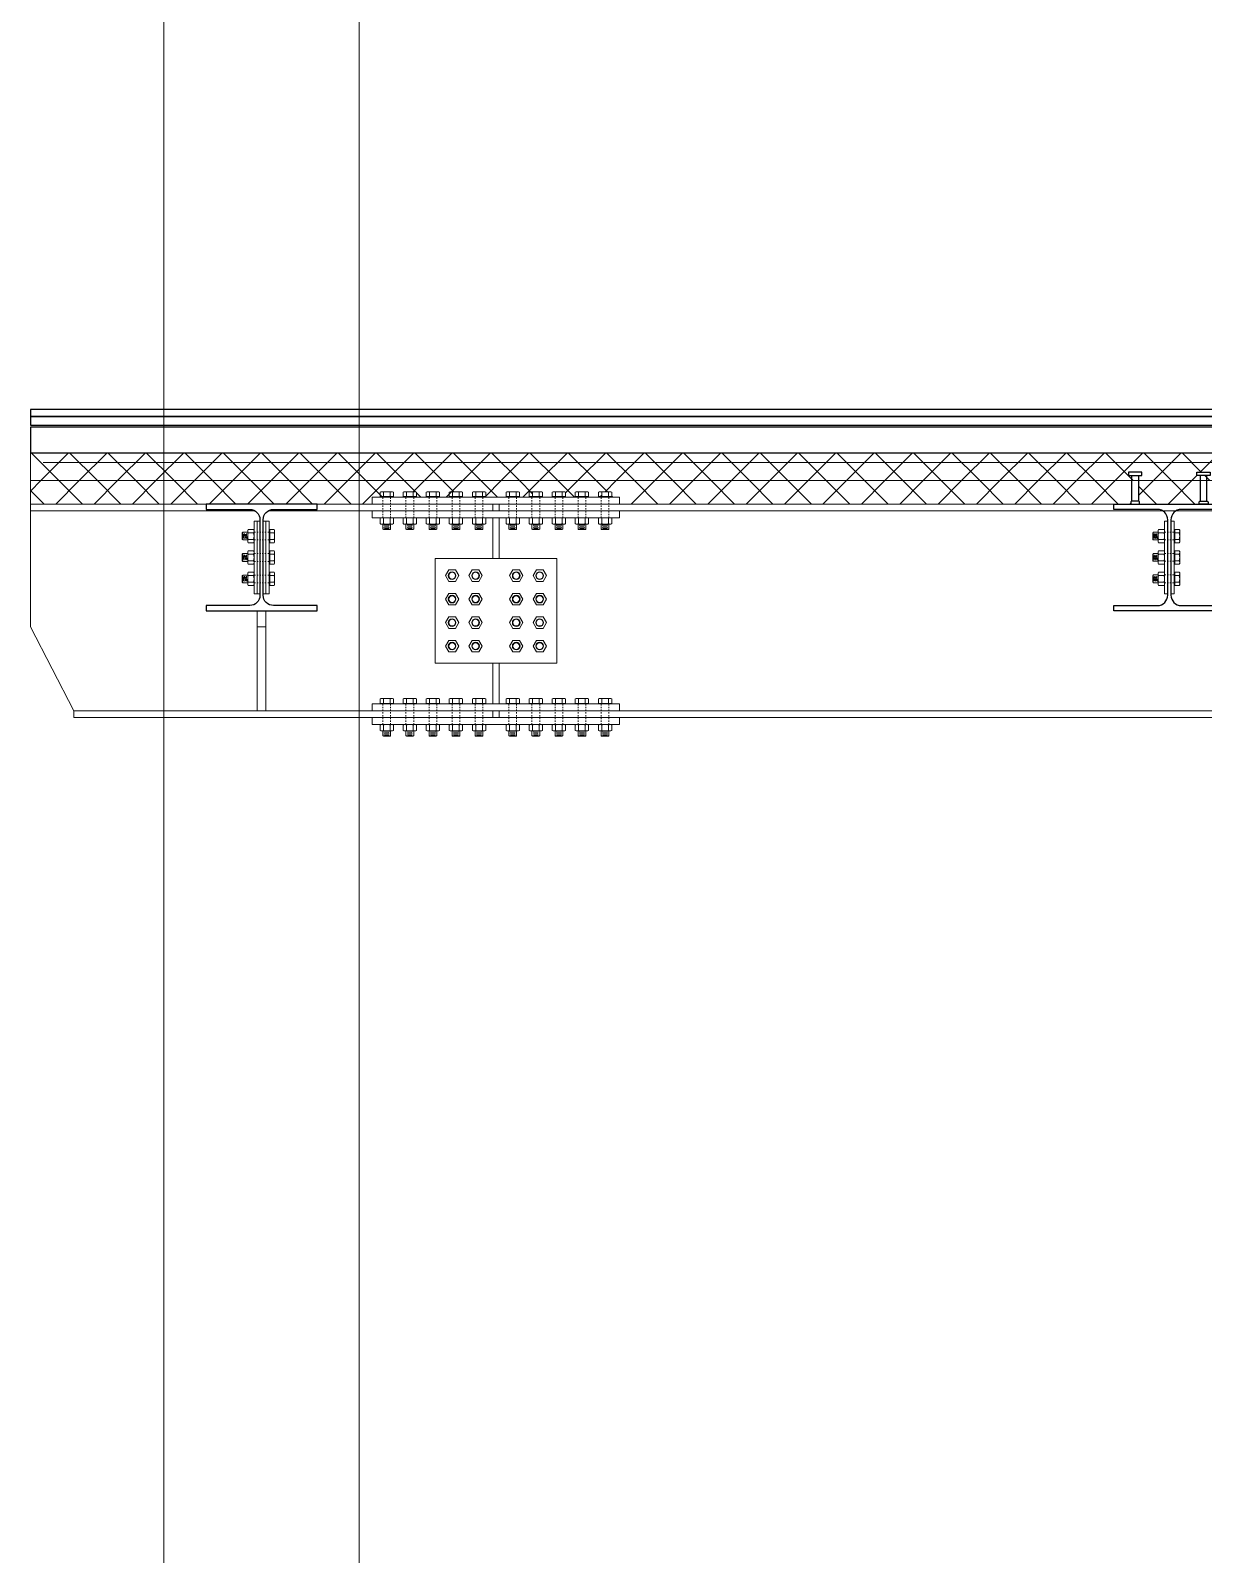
# Model space of a CAD drawing. Header units: millimetres. Extents: x -6949 to 305728, y -55091 to 76684.
# Drawn here: x 190584 to 193330, y 64081 to 67649 of the extents above; entities that cross this region are included whole.
import ezdxf

# ---------------------------------------------------------------- set-up
doc = ezdxf.new("R2010")
doc.units = ezdxf.units.MM
doc.linetypes.add('Tratto', pattern=[6.35, 3.175, -3.175])
for name, color, linetype, lineweight in [('armatura', 1, 'Continuous', 15), ('bulloni', 5, 'Continuous', 18), ('piastra', 30, 'Continuous', 18), ('S-BEAM', 5, 'Continuous', 18), ('S-COLS', 7, 'Continuous', 18), ('SEZIONI acciaio - Steel sections', 220, 'Continuous', 25), ('solaio2', 7, 'Continuous', 9)]:
    doc.layers.add(name, color=color, linetype=linetype, lineweight=lineweight)
doc.layers.add('PIOLO', color=4, linetype='Continuous')
pattern_1 = [(45, (142270.63, 98451.78), (-44.90128, 44.90128), []), (135, (142270.63, 98451.78), (-44.90128, -44.90128), [])]

# ---------------------------------------------------------------- blocks, each defined once
blk = doc.blocks.new('*U469')
at = {"layer": 'bulloni'}
blk.add_lwpolyline([(-15.6, 0), (-7.8, -13.5), (7.8, -13.5), (15.6, 0), (7.8, 13.5), (-7.8, 13.5)], close=True, dxfattribs=at)
for radius in [9, 7.88]:
    blk.add_circle((0, 0), radius, dxfattribs=at)
blk = doc.blocks.new('*U470')
at = {"color": 0, "linetype": 'ByBlock', "lineweight": -2, "transparency": 16777216}
for p in [(0, 0), (55, 0), (0, -55), (55, -55), (0, -110), (55, -110), (0, -165), (55, -165)]:
    blk.add_blockref('*U469', p, dxfattribs=at)
blk = doc.blocks.new('*U471')
at = {"layer": 'bulloni'}
blk.add_lwpolyline([(-15.6, 0), (-7.8, -13.5), (7.8, -13.5), (15.6, 0), (7.8, 13.5), (-7.8, 13.5)], close=True, dxfattribs=at)
for radius in [9, 7.88]:
    blk.add_circle((0, 0), radius, dxfattribs=at)
blk = doc.blocks.new('*U472')
at = {"color": 0, "linetype": 'ByBlock', "lineweight": -2, "transparency": 16777216}
for p in [(0, 0), (55, 0), (0, -55), (55, -55), (0, -110), (55, -110), (0, -165), (55, -165)]:
    blk.add_blockref('*U471', p, dxfattribs=at)
blk = doc.blocks.new('*U473')
at = {"layer": 'bulloni'}
for p, q in [((-13.7, 44.3), (-15.6, 43.1)), ((-15.6, 43.1), (-15.6, 32.8)), ((13.7, 44.3), (-13.7, 44.3)), ((-7.8, 32.8), (-7.8, 43.1)), ((7.8, 43.1), (7.8, 32.8)), ((13.7, 44.3), (15.6, 43.1)), ((15.6, 43.1), (15.6, 32.8)), ((15.6, 32.8), (-15.6, 32.8)), ((-12.5, 32.8), (-12.5, 32.3)), ((12.5, 32.3), (-12.5, 32.3)), ((12.5, 32.8), (12.5, 32.3)), ((-13.7, -16.7), (-15.6, -17.9)), ((-15.6, -17.9), (-15.6, -30.4)), ((-13.7, -31.7), (-15.6, -30.4)), ((13.7, -16.7), (-13.7, -16.7)), ((13.7, -31.7), (-13.7, -31.7)), ((-9, -43.3), (-9, -31.7)), ((-7.8, -30.4), (-7.8, -17.9)), ((-6.5, -34.4), (6.5, -33.7)), ((7.8, -17.9), (7.8, -30.4)), ((9, -43.3), (9, -31.7)), ((13.7, -16.7), (15.6, -17.9)), ((13.7, -31.7), (15.6, -30.4)), ((15.6, -17.9), (15.6, -30.4)), ((-8, -44.3), (-9, -43.3)), ((9, -43.3), (-9, -43.3)), ((8, -44.3), (-8, -44.3)), ((-6.5, -39.4), (6.5, -38.7)), ((-5, -36.8), (5, -36.3)), ((-5, -41.8), (5, -41.3)), ((9, -43.3), (8, -44.3))]:
    blk.add_line(p, q, dxfattribs=at)
at = {"layer": 'bulloni', "linetype": 'Tratto'}
for points in [[(-9, -16.7), (-9, 31.3)], [(9, -16.7), (9, 31.3)]]:
    blk.add_lwpolyline(points, dxfattribs=at)
at = {"layer": 'bulloni'}
for centre, radius, start, end in [((-11.7, 37.6), 6.67, 54.2621, 125.7379), ((0, 19.5), 24.8, 71.6858, 108.3142), ((11.7, 37.6), 6.67, 54.2621, 125.7379), ((-10, 31.3), 1, 0, 90), ((10, 31.3), 1, 90, 180), ((-11.7, -23.4), 6.67, 54.2621, 125.7379), ((-11.7, -25), 6.67, 234.2621, 305.7379), ((0, -41.5), 24.8, 71.6858, 108.3142), ((0, -6.9), 24.8, 251.6858, 288.3142), ((11.7, -23.4), 6.67, 54.2621, 125.7379), ((11.7, -25), 6.67, 234.2621, 305.7379)]:
    blk.add_arc(centre, radius, start, end, dxfattribs=at)
blk = doc.blocks.new('*U474')
at = {"color": 0, "linetype": 'ByBlock', "lineweight": -2, "transparency": 16777216}
for p in [(0, 0), (54, 0), (108, 0), (162, 0), (216, 0)]:
    blk.add_blockref('*U473', p, dxfattribs=at)
blk = doc.blocks.new('*U475')
at = {"layer": 'bulloni'}
for p, q in [((-13.7, 44.3), (-15.6, 43.1)), ((-15.6, 43.1), (-15.6, 32.8)), ((13.7, 44.3), (-13.7, 44.3)), ((-7.8, 32.8), (-7.8, 43.1)), ((7.8, 43.1), (7.8, 32.8)), ((13.7, 44.3), (15.6, 43.1)), ((15.6, 43.1), (15.6, 32.8)), ((15.6, 32.8), (-15.6, 32.8)), ((-12.5, 32.8), (-12.5, 32.3)), ((12.5, 32.3), (-12.5, 32.3)), ((12.5, 32.8), (12.5, 32.3)), ((-13.7, -16.7), (-15.6, -17.9)), ((-15.6, -17.9), (-15.6, -30.4)), ((-13.7, -31.7), (-15.6, -30.4)), ((13.7, -16.7), (-13.7, -16.7)), ((13.7, -31.7), (-13.7, -31.7)), ((-9, -43.3), (-9, -31.7)), ((-7.8, -30.4), (-7.8, -17.9)), ((-6.5, -34.4), (6.5, -33.7)), ((7.8, -17.9), (7.8, -30.4)), ((9, -43.3), (9, -31.7)), ((13.7, -16.7), (15.6, -17.9)), ((13.7, -31.7), (15.6, -30.4)), ((15.6, -17.9), (15.6, -30.4)), ((-8, -44.3), (-9, -43.3)), ((9, -43.3), (-9, -43.3)), ((8, -44.3), (-8, -44.3)), ((-6.5, -39.4), (6.5, -38.7)), ((-5, -36.8), (5, -36.3)), ((-5, -41.8), (5, -41.3)), ((9, -43.3), (8, -44.3))]:
    blk.add_line(p, q, dxfattribs=at)
at = {"layer": 'bulloni', "linetype": 'Tratto'}
for points in [[(-9, -16.7), (-9, 31.3)], [(9, -16.7), (9, 31.3)]]:
    blk.add_lwpolyline(points, dxfattribs=at)
at = {"layer": 'bulloni'}
for centre, radius, start, end in [((-11.7, 37.6), 6.67, 54.2621, 125.7379), ((0, 19.5), 24.8, 71.6858, 108.3142), ((11.7, 37.6), 6.67, 54.2621, 125.7379), ((-10, 31.3), 1, 0, 90), ((10, 31.3), 1, 90, 180), ((-11.7, -23.4), 6.67, 54.2621, 125.7379), ((-11.7, -25), 6.67, 234.2621, 305.7379), ((0, -41.5), 24.8, 71.6858, 108.3142), ((0, -6.9), 24.8, 251.6858, 288.3142), ((11.7, -23.4), 6.67, 54.2621, 125.7379), ((11.7, -25), 6.67, 234.2621, 305.7379)]:
    blk.add_arc(centre, radius, start, end, dxfattribs=at)
blk = doc.blocks.new('*U489')
at = {"color": 0, "linetype": 'ByBlock', "lineweight": -2, "transparency": 16777216}
for p in [(0, 0), (54, 0), (108, 0), (162, 0), (216, 0)]:
    blk.add_blockref('*U475', p, dxfattribs=at)
blk = doc.blocks.new('*U491')
at = {"layer": 'bulloni'}
for p, q in [((-13.7, 44.3), (-15.6, 43.1)), ((-15.6, 43.1), (-15.6, 32.8)), ((13.7, 44.3), (-13.7, 44.3)), ((-7.8, 32.8), (-7.8, 43.1)), ((7.8, 43.1), (7.8, 32.8)), ((13.7, 44.3), (15.6, 43.1)), ((15.6, 43.1), (15.6, 32.8)), ((15.6, 32.8), (-15.6, 32.8)), ((-12.5, 32.8), (-12.5, 32.3)), ((12.5, 32.3), (-12.5, 32.3)), ((12.5, 32.8), (12.5, 32.3)), ((-13.7, -16.7), (-15.6, -17.9)), ((-15.6, -17.9), (-15.6, -30.4)), ((-13.7, -31.7), (-15.6, -30.4)), ((13.7, -16.7), (-13.7, -16.7)), ((13.7, -31.7), (-13.7, -31.7)), ((-9, -43.3), (-9, -31.7)), ((-7.8, -30.4), (-7.8, -17.9)), ((-6.5, -34.4), (6.5, -33.7)), ((7.8, -17.9), (7.8, -30.4)), ((9, -43.3), (9, -31.7)), ((13.7, -16.7), (15.6, -17.9)), ((13.7, -31.7), (15.6, -30.4)), ((15.6, -17.9), (15.6, -30.4)), ((-8, -44.3), (-9, -43.3)), ((9, -43.3), (-9, -43.3)), ((8, -44.3), (-8, -44.3)), ((-6.5, -39.4), (6.5, -38.7)), ((-5, -36.8), (5, -36.3)), ((-5, -41.8), (5, -41.3)), ((9, -43.3), (8, -44.3))]:
    blk.add_line(p, q, dxfattribs=at)
at = {"layer": 'bulloni', "linetype": 'Tratto'}
for points in [[(-9, -16.7), (-9, 31.3)], [(9, -16.7), (9, 31.3)]]:
    blk.add_lwpolyline(points, dxfattribs=at)
at = {"layer": 'bulloni'}
for centre, radius, start, end in [((-11.7, 37.6), 6.67, 54.2621, 125.7379), ((0, 19.5), 24.8, 71.6858, 108.3142), ((11.7, 37.6), 6.67, 54.2621, 125.7379), ((-10, 31.3), 1, 0, 90), ((10, 31.3), 1, 90, 180), ((-11.7, -23.4), 6.67, 54.2621, 125.7379), ((-11.7, -25), 6.67, 234.2621, 305.7379), ((0, -41.5), 24.8, 71.6858, 108.3142), ((0, -6.9), 24.8, 251.6858, 288.3142), ((11.7, -23.4), 6.67, 54.2621, 125.7379), ((11.7, -25), 6.67, 234.2621, 305.7379)]:
    blk.add_arc(centre, radius, start, end, dxfattribs=at)
blk = doc.blocks.new('*U488')
at = {"color": 0, "linetype": 'ByBlock', "lineweight": -2, "transparency": 16777216}
for p in [(0, 0), (54, 0), (108, 0), (162, 0), (216, 0)]:
    blk.add_blockref('*U491', p, dxfattribs=at)
blk = doc.blocks.new('*U492')
at = {"layer": 'bulloni'}
for p, q in [((-13.7, 44.3), (-15.6, 43.1)), ((-15.6, 43.1), (-15.6, 32.8)), ((13.7, 44.3), (-13.7, 44.3)), ((-7.8, 32.8), (-7.8, 43.1)), ((7.8, 43.1), (7.8, 32.8)), ((13.7, 44.3), (15.6, 43.1)), ((15.6, 43.1), (15.6, 32.8)), ((15.6, 32.8), (-15.6, 32.8)), ((-12.5, 32.8), (-12.5, 32.3)), ((12.5, 32.3), (-12.5, 32.3)), ((12.5, 32.8), (12.5, 32.3)), ((-13.7, -16.7), (-15.6, -17.9)), ((-15.6, -17.9), (-15.6, -30.4)), ((-13.7, -31.7), (-15.6, -30.4)), ((13.7, -16.7), (-13.7, -16.7)), ((13.7, -31.7), (-13.7, -31.7)), ((-9, -43.3), (-9, -31.7)), ((-7.8, -30.4), (-7.8, -17.9)), ((-6.5, -34.4), (6.5, -33.7)), ((7.8, -17.9), (7.8, -30.4)), ((9, -43.3), (9, -31.7)), ((13.7, -16.7), (15.6, -17.9)), ((13.7, -31.7), (15.6, -30.4)), ((15.6, -17.9), (15.6, -30.4)), ((-8, -44.3), (-9, -43.3)), ((9, -43.3), (-9, -43.3)), ((8, -44.3), (-8, -44.3)), ((-6.5, -39.4), (6.5, -38.7)), ((-5, -36.8), (5, -36.3)), ((-5, -41.8), (5, -41.3)), ((9, -43.3), (8, -44.3))]:
    blk.add_line(p, q, dxfattribs=at)
at = {"layer": 'bulloni', "linetype": 'Tratto'}
for points in [[(-9, -16.7), (-9, 31.3)], [(9, -16.7), (9, 31.3)]]:
    blk.add_lwpolyline(points, dxfattribs=at)
at = {"layer": 'bulloni'}
for centre, radius, start, end in [((-11.7, 37.6), 6.67, 54.2621, 125.7379), ((0, 19.5), 24.8, 71.6858, 108.3142), ((11.7, 37.6), 6.67, 54.2621, 125.7379), ((-10, 31.3), 1, 0, 90), ((10, 31.3), 1, 90, 180), ((-11.7, -23.4), 6.67, 54.2621, 125.7379), ((-11.7, -25), 6.67, 234.2621, 305.7379), ((0, -41.5), 24.8, 71.6858, 108.3142), ((0, -6.9), 24.8, 251.6858, 288.3142), ((11.7, -23.4), 6.67, 54.2621, 125.7379), ((11.7, -25), 6.67, 234.2621, 305.7379)]:
    blk.add_arc(centre, radius, start, end, dxfattribs=at)
blk = doc.blocks.new('*U490')
at = {"color": 0, "linetype": 'ByBlock', "lineweight": -2, "transparency": 16777216}
for p in [(0, 0), (54, 0), (108, 0), (162, 0), (216, 0)]:
    blk.add_blockref('*U492', p, dxfattribs=at)
blk = doc.blocks.new('dbcjd')
at = {"layer": 'bulloni'}
for p, q in [((12712.1, -46901.9), (12713.1, -46900.9)), ((12712.1, -46917.9), (12712.1, -46901.9)), ((12713.1, -46918.9), (12712.1, -46917.9)), ((12713.1, -46900.9), (12724.8, -46900.9)), ((12713.1, -46918.9), (12713.1, -46900.9)), ((12713.1, -46918.9), (12724.8, -46918.9)), ((12714.6, -46904.9), (12715.2, -46914.9)), ((12717, -46903.4), (12717.8, -46916.4)), ((12719.6, -46904.9), (12720.2, -46914.9)), ((12722, -46903.4), (12722.8, -46916.4)), ((12724.8, -46896.2), (12726, -46894.3)), ((12724.8, -46923.6), (12724.8, -46896.2)), ((12738.5, -46894.3), (12726, -46894.3)), ((12726, -46902.1), (12738.5, -46902.1)), ((12738.5, -46917.7), (12726, -46917.7)), ((12739.8, -46896.2), (12738.5, -46894.3)), ((12739.8, -46923.6), (12739.8, -46896.2)), ((12775.8, -46922.4), (12775.8, -46897.4)), ((12776.3, -46897.4), (12775.8, -46897.4)), ((12776.3, -46925.5), (12776.3, -46894.3)), ((12786.5, -46894.3), (12776.3, -46894.3)), ((12776.3, -46902.1), (12786.5, -46902.1)), ((12786.5, -46917.7), (12776.3, -46917.7)), ((12787.8, -46896.2), (12786.5, -46894.3)), ((12787.8, -46923.6), (12787.8, -46896.2)), ((12712.1, -46951.9), (12713.1, -46950.9)), ((12712.1, -46967.9), (12712.1, -46951.9)), ((12713.1, -46950.9), (12724.8, -46950.9)), ((12713.1, -46968.9), (12713.1, -46950.9)), ((12714.6, -46954.9), (12715.2, -46964.9)), ((12717, -46953.4), (12717.8, -46966.4)), ((12719.6, -46954.9), (12720.2, -46964.9)), ((12722, -46953.4), (12722.8, -46966.4)), ((12724.8, -46923.6), (12726, -46925.5)), ((12724.8, -46946.2), (12726, -46944.3)), ((12724.8, -46973.6), (12724.8, -46946.2)), ((12738.5, -46925.5), (12726, -46925.5)), ((12738.5, -46944.3), (12726, -46944.3)), ((12726, -46952.1), (12738.5, -46952.1)), ((12739.8, -46923.6), (12738.5, -46925.5)), ((12739.8, -46946.2), (12738.5, -46944.3)), ((12739.8, -46973.6), (12739.8, -46946.2)), ((12776.3, -46922.4), (12775.8, -46922.4)), ((12775.8, -46972.4), (12775.8, -46947.4)), ((12776.3, -46947.4), (12775.8, -46947.4)), ((12786.5, -46925.5), (12776.3, -46925.5)), ((12776.3, -46975.5), (12776.3, -46944.3)), ((12786.5, -46944.3), (12776.3, -46944.3)), ((12776.3, -46952.1), (12786.5, -46952.1)), ((12787.8, -46923.6), (12786.5, -46925.5)), ((12787.8, -46946.2), (12786.5, -46944.3)), ((12787.8, -46973.6), (12787.8, -46946.2)), ((12713.1, -46968.9), (12712.1, -46967.9)), ((12713.1, -46968.9), (12724.8, -46968.9)), ((12724.8, -46973.6), (12726, -46975.5)), ((12738.5, -46967.7), (12726, -46967.7)), ((12738.5, -46975.5), (12726, -46975.5)), ((12739.8, -46973.6), (12738.5, -46975.5)), ((12776.3, -46972.4), (12775.8, -46972.4)), ((12786.5, -46967.7), (12776.3, -46967.7)), ((12786.5, -46975.5), (12776.3, -46975.5)), ((12787.8, -46973.6), (12786.5, -46975.5)), ((12712.1, -47001.9), (12713.1, -47000.9)), ((12712.1, -47017.9), (12712.1, -47001.9)), ((12713.1, -47018.9), (12712.1, -47017.9)), ((12713.1, -47000.9), (12724.8, -47000.9)), ((12713.1, -47018.9), (12713.1, -47000.9)), ((12713.1, -47018.9), (12724.8, -47018.9)), ((12714.6, -47004.9), (12715.2, -47014.9)), ((12717, -47003.4), (12717.8, -47016.4)), ((12719.6, -47004.9), (12720.2, -47014.9)), ((12722, -47003.4), (12722.8, -47016.4)), ((12724.8, -46996.2), (12726, -46994.3)), ((12724.8, -47023.6), (12724.8, -46996.2)), ((12724.8, -47023.6), (12726, -47025.5)), ((12738.5, -46994.3), (12726, -46994.3)), ((12726, -47002.1), (12738.5, -47002.1)), ((12738.5, -47017.7), (12726, -47017.7)), ((12738.5, -47025.5), (12726, -47025.5)), ((12739.8, -46996.2), (12738.5, -46994.3)), ((12739.8, -47023.6), (12738.5, -47025.5)), ((12739.8, -47023.6), (12739.8, -46996.2)), ((12775.8, -47022.4), (12775.8, -46997.4)), ((12776.3, -46997.4), (12775.8, -46997.4)), ((12776.3, -47022.4), (12775.8, -47022.4)), ((12776.3, -47025.5), (12776.3, -46994.3)), ((12786.5, -46994.3), (12776.3, -46994.3)), ((12776.3, -47002.1), (12786.5, -47002.1)), ((12786.5, -47017.7), (12776.3, -47017.7)), ((12786.5, -47025.5), (12776.3, -47025.5)), ((12787.8, -46996.2), (12786.5, -46994.3)), ((12787.8, -47023.6), (12786.5, -47025.5)), ((12787.8, -47023.6), (12787.8, -46996.2))]:
    blk.add_line(p, q, dxfattribs=at)
at = {"layer": 'bulloni', "linetype": 'Tratto'}
for points in [[(12739.8, -46900.9), (12774.8, -46900.9)], [(12739.8, -46918.9), (12774.8, -46918.9)], [(12739.8, -46950.9), (12774.8, -46950.9)], [(12739.8, -46968.9), (12774.8, -46968.9)], [(12739.8, -47000.9), (12774.8, -47000.9)], [(12739.8, -47018.9), (12774.8, -47018.9)]]:
    blk.add_lwpolyline(points, dxfattribs=at)
at = {"layer": 'bulloni'}
for centre, radius, start, end in [((12731.4, -46898.2), 6.67, 144.2621, 215.7379), ((12749.6, -46909.9), 24.8, 161.6858, 198.3142), ((12731.4, -46921.6), 6.67, 144.2621, 215.7379), ((12733.1, -46898.2), 6.67, 324.2621, 35.7379), ((12715, -46909.9), 24.8, 341.6858, 18.3142), ((12733.1, -46921.6), 6.67, 324.2621, 35.7379), ((12774.8, -46899.9), 1, 270, 0), ((12774.8, -46919.9), 1, 0, 90), ((12781.1, -46898.2), 6.67, 324.2621, 35.7379), ((12763, -46909.9), 24.8, 341.6858, 18.3142), ((12781.1, -46921.6), 6.67, 324.2621, 35.7379), ((12731.4, -46948.2), 6.67, 144.2621, 215.7379), ((12749.6, -46959.9), 24.8, 161.6858, 198.3142), ((12733.1, -46948.2), 6.67, 324.2621, 35.7379), ((12715, -46959.9), 24.8, 341.6858, 18.3142), ((12774.8, -46949.9), 1, 270, 0), ((12781.1, -46948.2), 6.67, 324.2621, 35.7379), ((12763, -46959.9), 24.8, 341.6858, 18.3142), ((12731.4, -46971.6), 6.67, 144.2621, 215.7379), ((12733.1, -46971.6), 6.67, 324.2621, 35.7379), ((12774.8, -46969.9), 1, 0, 90), ((12781.1, -46971.6), 6.67, 324.2621, 35.7379), ((12731.4, -46998.2), 6.67, 144.2621, 215.7379), ((12749.6, -47009.9), 24.8, 161.6858, 198.3142), ((12731.4, -47021.6), 6.67, 144.2621, 215.7379), ((12733.1, -46998.2), 6.67, 324.2621, 35.7379), ((12715, -47009.9), 24.8, 341.6858, 18.3142), ((12733.1, -47021.6), 6.67, 324.2621, 35.7379), ((12774.8, -46999.9), 1, 270, 0), ((12774.8, -47019.9), 1, 0, 90), ((12781.1, -46998.2), 6.67, 324.2621, 35.7379), ((12763, -47009.9), 24.8, 341.6858, 18.3142), ((12781.1, -47021.6), 6.67, 324.2621, 35.7379)]:
    blk.add_arc(centre, radius, start, end, dxfattribs=at)
blk = doc.blocks.new('DD')
at = {"layer": 'PIOLO'}
blk.add_lwpolyline([(49540.9, -39710.5), (49511.2, -39710.5, 0.414214), (49510.2, -39711.5), (49510.2, -39718.5), (49541.9, -39718.5), (49541.9, -39711.5, 0.414214)], format="xyb", close=True, dxfattribs=at)
for points in [[(49518.1, -39718.5), (49534, -39718.5), (49534, -39778.5), (49518.1, -39778.5)], [(49515.5, -39785.5), (49536.5, -39785.5), (49536.5, -39780.5), (49534.5, -39778.5), (49517.5, -39778.5), (49515.5, -39780.5)]]:
    blk.add_lwpolyline(points, close=True, dxfattribs=at)
blk = doc.blocks.new('vfdcv')
at = {"layer": 'bulloni'}
for p, q in [((50940.3, -31978.2), (50941.3, -31977.2)), ((50940.3, -31994.2), (50940.3, -31978.2)), ((50941.3, -31995.2), (50940.3, -31994.2)), ((50941.3, -31977.2), (50952.9, -31977.2)), ((50941.3, -31995.2), (50941.3, -31977.2)), ((50941.3, -31995.2), (50952.9, -31995.2)), ((50942.8, -31981.2), (50943.3, -31991.2)), ((50945.2, -31979.7), (50945.9, -31992.7)), ((50947.8, -31981.2), (50948.3, -31991.2)), ((50950.2, -31979.7), (50950.9, -31992.7)), ((50952.9, -31972.5), (50954.2, -31970.6)), ((50952.9, -31999.9), (50952.9, -31972.5)), ((50952.9, -31999.9), (50954.2, -32001.7)), ((50966.7, -31970.6), (50954.2, -31970.6)), ((50954.2, -31978.4), (50966.7, -31978.4)), ((50966.7, -31994), (50954.2, -31994)), ((50966.7, -32001.7), (50954.2, -32001.7)), ((50967.9, -31972.5), (50966.7, -31970.6)), ((50967.9, -31999.9), (50966.7, -32001.7)), ((50967.9, -31999.9), (50967.9, -31972.5)), ((50991.4, -31998.7), (50991.4, -31973.7)), ((50991.9, -31973.7), (50991.4, -31973.7)), ((50991.9, -31998.7), (50991.4, -31998.7)), ((50991.9, -32001.7), (50991.9, -31970.6)), ((51002.2, -31970.6), (50991.9, -31970.6)), ((50991.9, -31978.4), (51002.2, -31978.4)), ((51002.2, -31994), (50991.9, -31994)), ((51002.2, -32001.7), (50991.9, -32001.7)), ((51003.4, -31972.5), (51002.2, -31970.6)), ((51003.4, -31999.9), (51002.2, -32001.7)), ((51003.4, -31999.9), (51003.4, -31972.5)), ((50940.3, -32028.2), (50941.3, -32027.2)), ((50940.3, -32044.2), (50940.3, -32028.2)), ((50941.3, -32027.2), (50952.9, -32027.2)), ((50941.3, -32045.2), (50941.3, -32027.2)), ((50942.8, -32031.2), (50943.3, -32041.2)), ((50945.2, -32029.7), (50945.9, -32042.7)), ((50947.8, -32031.2), (50948.3, -32041.2)), ((50950.2, -32029.7), (50950.9, -32042.7)), ((50952.9, -32022.5), (50954.2, -32020.6)), ((50952.9, -32049.9), (50952.9, -32022.5)), ((50966.7, -32020.6), (50954.2, -32020.6)), ((50954.2, -32028.4), (50966.7, -32028.4)), ((50967.9, -32022.5), (50966.7, -32020.6)), ((50967.9, -32049.9), (50967.9, -32022.5)), ((50991.4, -32048.7), (50991.4, -32023.7)), ((50991.9, -32023.7), (50991.4, -32023.7)), ((50991.9, -32051.7), (50991.9, -32020.6)), ((51002.2, -32020.6), (50991.9, -32020.6)), ((50991.9, -32028.4), (51002.2, -32028.4)), ((51003.4, -32022.5), (51002.2, -32020.6)), ((51003.4, -32049.9), (51003.4, -32022.5)), ((50941.3, -32045.2), (50940.3, -32044.2)), ((50941.3, -32045.2), (50952.9, -32045.2)), ((50952.9, -32049.9), (50954.2, -32051.7)), ((50952.9, -32072.5), (50954.2, -32070.6)), ((50952.9, -32099.9), (50952.9, -32072.5)), ((50966.7, -32044), (50954.2, -32044)), ((50966.7, -32051.7), (50954.2, -32051.7)), ((50966.7, -32070.6), (50954.2, -32070.6)), ((50967.9, -32049.9), (50966.7, -32051.7)), ((50967.9, -32072.5), (50966.7, -32070.6)), ((50967.9, -32099.9), (50967.9, -32072.5)), ((50991.9, -32048.7), (50991.4, -32048.7)), ((50991.4, -32098.7), (50991.4, -32073.7)), ((50991.9, -32073.7), (50991.4, -32073.7)), ((51002.2, -32044), (50991.9, -32044)), ((51002.2, -32051.7), (50991.9, -32051.7)), ((50991.9, -32101.7), (50991.9, -32070.6)), ((51002.2, -32070.6), (50991.9, -32070.6)), ((51003.4, -32049.9), (51002.2, -32051.7)), ((51003.4, -32072.5), (51002.2, -32070.6)), ((51003.4, -32099.9), (51003.4, -32072.5)), ((50940.3, -32078.2), (50941.3, -32077.2)), ((50940.3, -32094.2), (50940.3, -32078.2)), ((50941.3, -32095.2), (50940.3, -32094.2)), ((50941.3, -32077.2), (50952.9, -32077.2)), ((50941.3, -32095.2), (50941.3, -32077.2)), ((50941.3, -32095.2), (50952.9, -32095.2)), ((50942.8, -32081.2), (50943.3, -32091.2)), ((50945.2, -32079.7), (50945.9, -32092.7)), ((50947.8, -32081.2), (50948.3, -32091.2)), ((50950.2, -32079.7), (50950.9, -32092.7)), ((50952.9, -32099.9), (50954.2, -32101.7)), ((50954.2, -32078.4), (50966.7, -32078.4)), ((50966.7, -32094), (50954.2, -32094)), ((50966.7, -32101.7), (50954.2, -32101.7)), ((50967.9, -32099.9), (50966.7, -32101.7)), ((50991.9, -32098.7), (50991.4, -32098.7)), ((50991.9, -32078.4), (51002.2, -32078.4)), ((51002.2, -32094), (50991.9, -32094)), ((51002.2, -32101.7), (50991.9, -32101.7)), ((51003.4, -32099.9), (51002.2, -32101.7))]:
    blk.add_line(p, q, dxfattribs=at)
at = {"layer": 'bulloni', "linetype": 'Tratto'}
for points in [[(50967.9, -31977.2), (50990.4, -31977.2)], [(50967.9, -31995.2), (50990.4, -31995.2)], [(50967.9, -32027.2), (50990.4, -32027.2)], [(50967.9, -32045.2), (50990.4, -32045.2)], [(50967.9, -32077.2), (50990.4, -32077.2)], [(50967.9, -32095.2), (50990.4, -32095.2)]]:
    blk.add_lwpolyline(points, dxfattribs=at)
at = {"layer": 'bulloni'}
for centre, radius, start, end in [((50959.6, -31974.5), 6.67, 144.2621, 215.7379), ((50977.7, -31986.2), 24.8, 161.6858, 198.3142), ((50959.6, -31997.8), 6.67, 144.2621, 215.7379), ((50961.3, -31974.5), 6.67, 324.2621, 35.7379), ((50943.1, -31986.2), 24.8, 341.6858, 18.3142), ((50961.3, -31997.8), 6.67, 324.2621, 35.7379), ((50990.4, -31976.2), 1, 270, 0), ((50990.4, -31996.2), 1, 0, 90), ((50996.8, -31974.5), 6.67, 324.2621, 35.7379), ((50978.6, -31986.2), 24.8, 341.6858, 18.3142), ((50996.8, -31997.8), 6.67, 324.2621, 35.7379), ((50959.6, -32024.5), 6.67, 144.2621, 215.7379), ((50977.7, -32036.2), 24.8, 161.6858, 198.3142), ((50961.3, -32024.5), 6.67, 324.2621, 35.7379), ((50943.1, -32036.2), 24.8, 341.6858, 18.3142), ((50990.4, -32026.2), 1, 270, 0), ((50996.8, -32024.5), 6.67, 324.2621, 35.7379), ((50978.6, -32036.2), 24.8, 341.6858, 18.3142), ((50959.6, -32047.8), 6.67, 144.2621, 215.7379), ((50959.6, -32074.5), 6.67, 144.2621, 215.7379), ((50961.3, -32047.8), 6.67, 324.2621, 35.7379), ((50961.3, -32074.5), 6.67, 324.2621, 35.7379), ((50990.4, -32046.2), 1, 0, 90), ((50990.4, -32076.2), 1, 270, 0), ((50996.8, -32047.8), 6.67, 324.2621, 35.7379), ((50996.8, -32074.5), 6.67, 324.2621, 35.7379), ((50977.7, -32086.2), 24.8, 161.6858, 198.3142), ((50959.6, -32097.8), 6.67, 144.2621, 215.7379), ((50943.1, -32086.2), 24.8, 341.6858, 18.3142), ((50961.3, -32097.8), 6.67, 324.2621, 35.7379), ((50990.4, -32096.2), 1, 0, 90), ((50978.6, -32086.2), 24.8, 341.6858, 18.3142), ((50996.8, -32097.8), 6.67, 324.2621, 35.7379)]:
    blk.add_arc(centre, radius, start, end, dxfattribs=at)
blk = doc.blocks.new('*U535')
at = {"layer": 'piastra'}
for points in [[(-11.2, 47.5), (-3.8, 47.5), (-3.8, -122.5), (-11.2, -122.5)], [(11.2, 47.5), (3.8, 47.5), (3.8, -122.5), (11.2, -122.5)]]:
    blk.add_lwpolyline(points, close=True, dxfattribs=at)
at = {"layer": 'SEZIONI acciaio - Steel sections'}
blk.add_lwpolyline([(-130, 87.5), (130, 87.5), (130, 75), (27.8, 75, 0.414214), (3.8, 51), (3.8, -126, 0.414214), (27.8, -150), (130, -150), (130, -162.5), (-130, -162.5), (-130, -150), (-27.8, -150, 0.414214), (-3.8, -126), (-3.8, 51, 0.414214), (-27.8, 75), (-130, 75)], format="xyb", close=True, dxfattribs=at)
at = {"layer": 'S-BEAM'}
for name, p in [('DD', (-49606, 39873)), ('vfdcv', (-50979.2, 31998.7))]:
    blk.add_blockref(name, p, dxfattribs=at)
at = {"layer": 'S-BEAM', "xscale": -1}
blk.add_blockref('DD', (49606, 39873), dxfattribs=at)
blk = doc.blocks.new('*U536')
at = {"layer": 'S-BEAM', "color": 0, "linetype": 'ByBlock', "lineweight": -2, "transparency": 16777216}
blk.add_blockref('*U535', (0, 0), dxfattribs=at)

msp = doc.modelspace()

# ---------------------------------------------------------------- hatches: boundary and pattern name
at = {"layer": 'S-BEAM', "true_color": 0xc7c8ca}
h = msp.add_hatch(dxfattribs=at)
h.set_pattern_fill('ANSI37', color=9, scale=20)
h.set_pattern_definition(pattern_1)
h.paths.add_polyline_path([(198813.0194, 66568.3657, -0.161196195), (198828.6079, 66568.3657, -0.302260819), (198835.9946, 66568.6368), (198836.4021, 66568.3657), (198836.4021, 66556.6221), (198859.2252, 66556.6221), (198859.2252, 66558.1221), (198867.0194, 66558.1221), (198867.0194, 66568.3657, -0.161196195), (198882.6079, 66568.3657, -0.302260819), (198889.9946, 66568.6368), (198890.4021, 66568.3657), (198890.4021, 66556.6221), (198913.2252, 66556.6221), (198913.2252, 66558.1221), (198921.0194, 66558.1221), (198921.0194, 66568.3657, -0.161196195), (198936.6079, 66568.3657, -0.302260819), (198943.9946, 66568.6368), (198944.4021, 66568.3657), (198944.4021, 66556.6221), (198967.2252, 66556.6221), (198967.2252, 66558.1221), (198975.0194, 66558.1221), (198975.0194, 66568.3657, -0.161196195), (198990.6079, 66568.3657, -0.302260819), (198997.9946, 66568.6368), (198998.4021, 66568.3657), (198998.4021, 66556.6221), (199021.2252, 66556.6221), (199021.2252, 66558.1221), (199029.0194, 66558.1221), (199029.0194, 66568.3657, -0.161196195), (199044.6079, 66568.3657, -0.302260819), (199051.9946, 66568.6368), (199052.4021, 66568.3657), (199052.4021, 66556.6221), (199100.2105, 66556.6221), (199100.2105, 66558.1221), (199108.0047, 66558.1221), (199108.0047, 66568.3657, -0.161196195), (199123.5932, 66568.3657, -0.302260819), (199130.9799, 66568.6368), (199131.3874, 66568.3657), (199131.3874, 66556.6221), (199154.2105, 66556.6221), (199154.2105, 66558.1221), (199162.0047, 66558.1221), (199162.0047, 66568.3657, -0.161196195), (199177.5932, 66568.3657, -0.302260819), (199184.9799, 66568.6368), (199185.3874, 66568.3657), (199185.3874, 66556.6221), (199208.2105, 66556.6221), (199208.2105, 66558.1221), (199216.0047, 66558.1221), (199216.0047, 66568.3657, -0.161196195), (199231.5932, 66568.3657, -0.302260819), (199238.9799, 66568.6368), (199239.3874, 66568.3657), (199239.3874, 66556.6221), (199262.2105, 66556.6221), (199262.2105, 66558.1221), (199270.0047, 66558.1221), (199270.0047, 66568.3657, -0.161196195), (199285.5932, 66568.3657, -0.302260819), (199292.9799, 66568.6368), (199293.3874, 66568.3657), (199293.3874, 66556.6221), (199316.2105, 66556.6221), (199316.2105, 66558.1221), (199324.0047, 66558.1221), (199324.0047, 66568.3657, -0.161196195), (199339.5932, 66568.3657, -0.302260819), (199346.9799, 66568.6368), (199347.3874, 66568.3657), (199347.3874, 66556.6221), (199365.7989, 66556.6221), (199365.7989, 66540.6221), (199396.308, 66540.6221), (199396.308, 66595.6221), (197587.7327, 66595.6221), (197587.7327, 66548.1971), (197590.3077, 66545.6221), (197590.3077, 66540.6221), (198786.8137, 66540.6221), (198786.8137, 66556.6221), (198805.2252, 66556.6221), (198805.2252, 66558.1221), (198813.0194, 66558.1221)])
h.paths.add_polyline_path([(198805.2252, 66568.3657, -0.157212126), (198809.1223, 66569.6221), (198807.1137, 66569.6221)], flags=16)
h.paths.add_polyline_path([(198859.2252, 66568.3657, -0.157212126), (198863.1223, 66569.6221), (198861.1137, 66569.6221)], flags=16)
h.paths.add_polyline_path([(198913.2252, 66568.3657, -0.157212126), (198917.1223, 66569.6221), (198915.1137, 66569.6221)], flags=16)
h.paths.add_polyline_path([(198967.2252, 66568.3657, -0.157212126), (198971.1223, 66569.6221), (198969.1137, 66569.6221)], flags=16)
h.paths.add_polyline_path([(199021.2252, 66568.3657, -0.157212126), (199025.1223, 66569.6221), (199023.1137, 66569.6221)], flags=16)
h.paths.add_polyline_path([(199100.2105, 66568.3657, -0.157212126), (199104.1076, 66569.6221), (199102.0989, 66569.6221)], flags=16)
h.paths.add_polyline_path([(199154.2105, 66568.3657, -0.157212126), (199158.1076, 66569.6221), (199156.0989, 66569.6221)], flags=16)
h.paths.add_polyline_path([(199208.2105, 66568.3657, -0.157212126), (199212.1076, 66569.6221), (199210.0989, 66569.6221)], flags=16)
h.paths.add_polyline_path([(199262.2105, 66568.3657, -0.157212126), (199266.1076, 66569.6221), (199264.0989, 66569.6221)], flags=16)
h.paths.add_polyline_path([(199316.2105, 66568.3657, -0.157212126), (199320.1076, 66569.6221), (199318.0989, 66569.6221)], flags=16)
h.paths.add_polyline_path([(199396.308, 66660.6221), (190583.7987, 66660.6221), (190583.7987, 66595.6221), (197411.8827, 66595.6221), (197411.8827, 66607.6221), (197403.9577, 66607.6221), (197403.9577, 66615.6221), (197435.6577, 66615.6221), (197435.6577, 66607.6221), (197427.7327, 66607.6221), (197427.7327, 66595.6221), (197571.8827, 66595.6221), (197571.8827, 66607.6221), (197563.9577, 66607.6221), (197563.9577, 66615.6221), (197595.6577, 66615.6221), (197595.6577, 66607.6221), (197587.7327, 66607.6221), (197587.7327, 66595.6221), (199396.308, 66595.6221)])
h.paths.add_polyline_path([(195470.6577, 66607.6221), (195438.9577, 66607.6221), (195438.9577, 66615.6221), (195470.6577, 66615.6221)], flags=16)
h.paths.add_polyline_path([(195310.6577, 66607.6221), (195278.9577, 66607.6221), (195278.9577, 66615.6221), (195310.6577, 66615.6221)], flags=16)
h.paths.add_polyline_path([(193345.6577, 66607.6221), (193313.9577, 66607.6221), (193313.9577, 66615.6221), (193345.6577, 66615.6221)], flags=16)
h.paths.add_polyline_path([(193185.6577, 66607.6221), (193153.9577, 66607.6221), (193153.9577, 66615.6221), (193185.6577, 66615.6221)], flags=16)
h.paths.add_polyline_path([(197571.8827, 66595.6221), (197427.7327, 66595.6221), (197427.7327, 66547.6221), (197428.3077, 66547.6221), (197430.3077, 66545.6221), (197430.3077, 66540.6221), (197569.3077, 66540.6221), (197569.3077, 66545.6221), (197571.8827, 66548.1971)])
h = msp.add_hatch(dxfattribs=at)
h.set_pattern_fill('ANSI37', color=9, scale=20)
h.set_pattern_definition(pattern_1)
h.paths.add_polyline_path([(190896.3077, 66595.6221), (190583.7987, 66595.6221), (190583.7987, 66540.6221), (190896.3077, 66540.6221)])
h.paths.add_polyline_path([(191353.3077, 66595.6221), (190896.3077, 66595.6221), (190896.3077, 66540.6221), (191353.3077, 66540.6221)])
h = msp.add_hatch(dxfattribs=at)
h.set_pattern_fill('ANSI37', color=9, scale=20)
h.set_pattern_definition(pattern_1)
h.paths.add_polyline_path([(193161.8827, 66595.6221), (191353.3077, 66595.6221), (191353.3077, 66540.6221), (191383.8167, 66540.6221), (191383.8167, 66556.6221), (191402.2283, 66556.6221), (191402.2283, 66558.1221), (191410.0225, 66558.1221), (191410.0225, 66568.3657, -0.161196195), (191425.6109, 66568.3657, -0.302260819), (191432.9977, 66568.6368), (191433.4052, 66568.3657), (191433.4052, 66556.6221), (191456.2283, 66556.6221), (191456.2283, 66558.1221), (191464.0225, 66558.1221), (191464.0225, 66568.3657, -0.161196195), (191479.6109, 66568.3657, -0.302260819), (191486.9977, 66568.6368), (191487.4052, 66568.3657), (191487.4052, 66556.6221), (191510.2283, 66556.6221), (191510.2283, 66558.1221), (191518.0225, 66558.1221), (191518.0225, 66568.3657, -0.161196195), (191533.6109, 66568.3657, -0.302260819), (191540.9977, 66568.6368), (191541.4052, 66568.3657), (191541.4052, 66556.6221), (191564.2283, 66556.6221), (191564.2283, 66558.1221), (191572.0225, 66558.1221), (191572.0225, 66568.3657, -0.161196195), (191587.6109, 66568.3657, -0.302260819), (191594.9977, 66568.6368), (191595.4052, 66568.3657), (191595.4052, 66556.6221), (191618.2283, 66556.6221), (191618.2283, 66558.1221), (191626.0225, 66558.1221), (191626.0225, 66568.3657, -0.161196195), (191641.6109, 66568.3657, -0.302260819), (191648.9977, 66568.6368), (191649.4052, 66568.3657), (191649.4052, 66556.6221), (191697.2135, 66556.6221), (191697.2135, 66558.1221), (191705.0078, 66558.1221), (191705.0078, 66568.3657, -0.161196195), (191720.5962, 66568.3657, -0.302260819), (191727.983, 66568.6368), (191728.3905, 66568.3657), (191728.3905, 66556.6221), (191751.2135, 66556.6221), (191751.2135, 66558.1221), (191759.0078, 66558.1221), (191759.0078, 66568.3657, -0.161196195), (191774.5962, 66568.3657, -0.302260819), (191781.983, 66568.6368), (191782.3905, 66568.3657), (191782.3905, 66556.6221), (191805.2135, 66556.6221), (191805.2135, 66558.1221), (191813.0078, 66558.1221), (191813.0078, 66568.3657, -0.161196195), (191828.5962, 66568.3657, -0.302260819), (191835.983, 66568.6368), (191836.3905, 66568.3657), (191836.3905, 66556.6221), (191859.2135, 66556.6221), (191859.2135, 66558.1221), (191867.0078, 66558.1221), (191867.0078, 66568.3657, -0.161196195), (191882.5962, 66568.3657, -0.302260819), (191889.983, 66568.6368), (191890.3905, 66568.3657), (191890.3905, 66556.6221), (191913.2135, 66556.6221), (191913.2135, 66558.1221), (191921.0078, 66558.1221), (191921.0078, 66568.3657, -0.161196195), (191936.5962, 66568.3657, -0.302260819), (191943.983, 66568.6368), (191944.3905, 66568.3657), (191944.3905, 66556.6221), (191962.802, 66556.6221), (191962.802, 66540.6221), (193159.3077, 66540.6221), (193159.3077, 66545.6221), (193161.8827, 66548.1971)])
h.paths.add_polyline_path([(193321.8827, 66595.6221), (193177.7327, 66595.6221), (193177.7327, 66548.1971), (193180.3077, 66545.6221), (193180.3077, 66540.6221), (193319.3077, 66540.6221), (193319.3077, 66545.6221), (193321.8827, 66548.1971)])

# ---------------------------------------------------------------- linework, layer by layer
for points in [[(200165.817, 66761.979), (190583.7987, 66761.979), (190583.7987, 66745.6221), (200165.817, 66745.6221)], [(200165.817, 66745.6221), (190583.7987, 66745.6221), (190583.7987, 66725.6221), (200165.817, 66725.6221)]]:
    msp.add_lwpolyline(points, close=True)
msp.add_lwpolyline([(200165.817, 66660.6221), (200165.817, 66720.6221), (190583.7987, 66720.6221), (190583.7987, 66660.6221), (200165.817, 66660.6221)])
at = {"layer": 'armatura'}
msp.add_lwpolyline([(200135.817, 66637.6221), (190613.7987, 66637.6221)], dxfattribs=at)
at = {"layer": 'piastra'}
for p in [(190583.7987, 66540.6221), (190685.4192, 66056.6221)]:
    msp.add_line(p, (190583.7987, 66253.307), dxfattribs=at)
for points in [[(191383.8167, 66540.6221), (191962.802, 66540.6221), (191962.802, 66556.6221), (191383.8167, 66556.6221)], [(191383.8167, 66508.6221), (191962.802, 66508.6221), (191962.802, 66524.6221), (191383.8167, 66524.6221)], [(191107.3077, 66500.6221), (191114.8077, 66500.6221), (191114.8077, 66330.6221), (191107.3077, 66330.6221)], [(191114.8077, 66500.6221), (191121.0577, 66500.6221), (191121.0577, 66330.6221), (191114.8077, 66330.6221)], [(191128.5577, 66500.6221), (191134.8077, 66500.6221), (191134.8077, 66330.6221), (191128.5577, 66330.6221)], [(191142.3077, 66500.6221), (191134.8077, 66500.6221), (191134.8077, 66330.6221), (191142.3077, 66330.6221)], [(191530.802, 66413.1221), (191815.8167, 66413.1221), (191815.8167, 66168.1221), (191530.802, 66168.1221)], [(191383.8167, 66072.6221), (191962.802, 66072.6221), (191962.802, 66056.6221), (191383.8167, 66056.6221)], [(191383.8167, 66040.6221), (191962.802, 66040.6221), (191962.802, 66024.6221), (191383.8167, 66024.6221)]]:
    msp.add_lwpolyline(points, close=True, dxfattribs=at)
for points in [[(191109.5377, 66524.6221), (190583.7987, 66524.6221), (190583.7987, 66540.6221), (191665.8167, 66540.6221), (191665.8167, 66524.6221), (191140.0777, 66524.6221)], [(191665.8167, 66413.1221), (191665.8167, 66508.6221)], [(191114.8077, 66290.6221), (191114.8077, 66056.6221)], [(191134.8077, 66290.6221), (191134.8077, 66056.6221)], [(191114.8077, 66253.307), (191134.8077, 66253.307)], [(191665.8167, 66072.6221), (191665.8167, 66168.1221)], [(191098.7079, 66056.6221), (190685.4192, 66056.6221), (190685.4192, 66040.6221), (191665.8167, 66040.6221), (191665.8167, 66056.6221), (191098.7079, 66056.6221)]]:
    msp.add_lwpolyline(points, dxfattribs=at)
at = {"layer": 'S-BEAM'}
for points in [[(199068.7989, 66540.6221), (191680.8167, 66540.6221), (191680.8167, 66524.6221), (199068.7989, 66524.6221)], [(199068.7989, 66056.6221), (191680.8167, 66056.6221), (191680.8167, 66040.6221), (199068.7989, 66040.6221)]]:
    msp.add_lwpolyline(points, close=True, dxfattribs=at)
for points in [[(199068.7989, 66413.1221), (199068.7989, 66540.6221), (191680.8167, 66540.6221), (191680.8167, 66540.6221)], [(191680.8167, 66524.6221), (191680.8167, 66540.6221)], [(191680.8167, 66413.1221), (191680.8167, 66508.6221)], [(191680.8167, 66072.6221), (191680.8167, 66168.1221)], [(191680.8167, 66040.6221), (191680.8167, 66040.6221), (199068.7989, 66040.6221), (199068.7989, 66056.6221)], [(191680.8167, 66040.6221), (191680.8167, 66056.6221)]]:
    msp.add_lwpolyline(points, dxfattribs=at)
at = {"layer": 'S-COLS'}
msp.add_lwpolyline([(190896.3077, 74543.4225), (191353.3077, 74543.4225), (191353.3077, 62543.4221), (190896.3077, 62543.4221)], close=True, dxfattribs=at)
at = {"layer": 'SEZIONI acciaio - Steel sections'}
msp.add_lwpolyline([(191254.8077, 66540.6221), (190994.8077, 66540.6221), (190994.8077, 66528.1221), (191097.0577, 66528.1221, -0.414213562), (191121.0577, 66504.1221), (191121.0577, 66327.1221, -0.414213562), (191097.0577, 66303.1221), (190994.8077, 66303.1221), (190994.8077, 66290.6221), (191254.8077, 66290.6221), (191254.8077, 66303.1221), (191152.5577, 66303.1221, -0.414213562), (191128.5577, 66327.1221), (191128.5577, 66504.1221, -0.414213562), (191152.5577, 66528.1221), (191254.8077, 66528.1221)], format="xyb", close=True, dxfattribs=at)
at = {"layer": 'solaio2'}
for points in [[(190583.7987, 66540.6221), (190583.7987, 66660.6221)], [(200165.817, 66540.6221), (200165.817, 66660.6221), (190583.7987, 66660.6221)], [(190583.7987, 66595.6221), (200165.817, 66595.6221)]]:
    msp.add_lwpolyline(points, dxfattribs=at)

# ---------------------------------------------------------------- block references
for name, p in [('*U474', (191417.8167, 66525.3078)), ('*U470', (191570.802, 66373.1221)), ('*U488', (191417.8167, 66041.3078))]:
    msp.add_blockref(name, p)
at = {"xscale": -1}
for name, p in [('*U489', (191928.802, 66525.3078)), ('*U472', (191775.8167, 66373.1221)), ('*U490', (191928.802, 66041.3078))]:
    msp.add_blockref(name, p, dxfattribs=at)
at = {"layer": 'piastra'}
msp.add_blockref('dbcjd', (178367.5333, 113375.4907), dxfattribs=at)
at = {"layer": 'S-BEAM'}
msp.add_blockref('*U536', (193249.8077, 66453.1221), dxfattribs=at)

doc.saveas('drawing.dxf')
